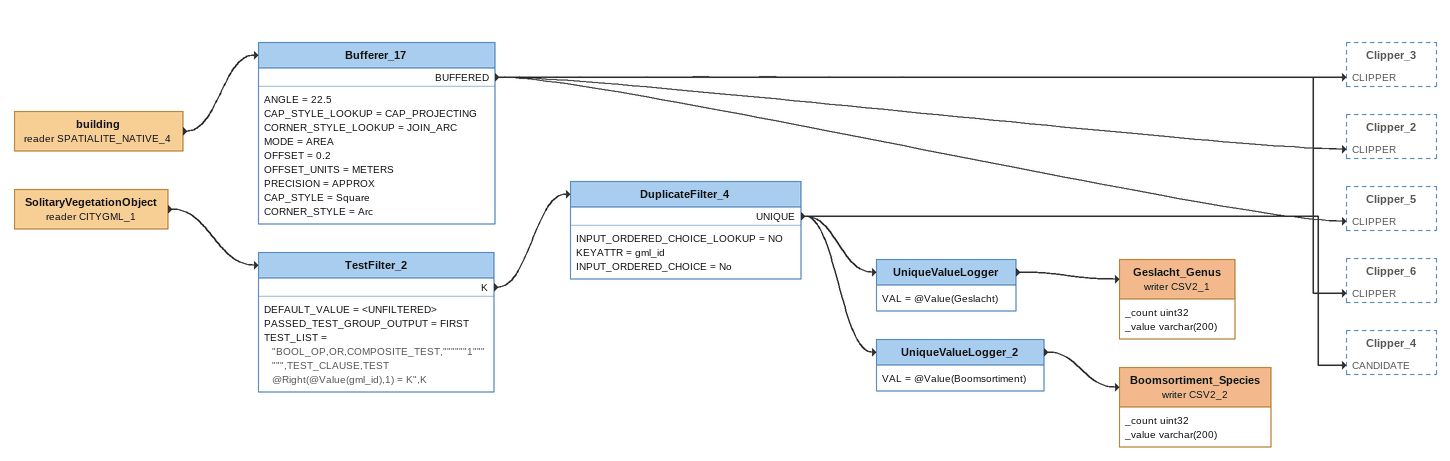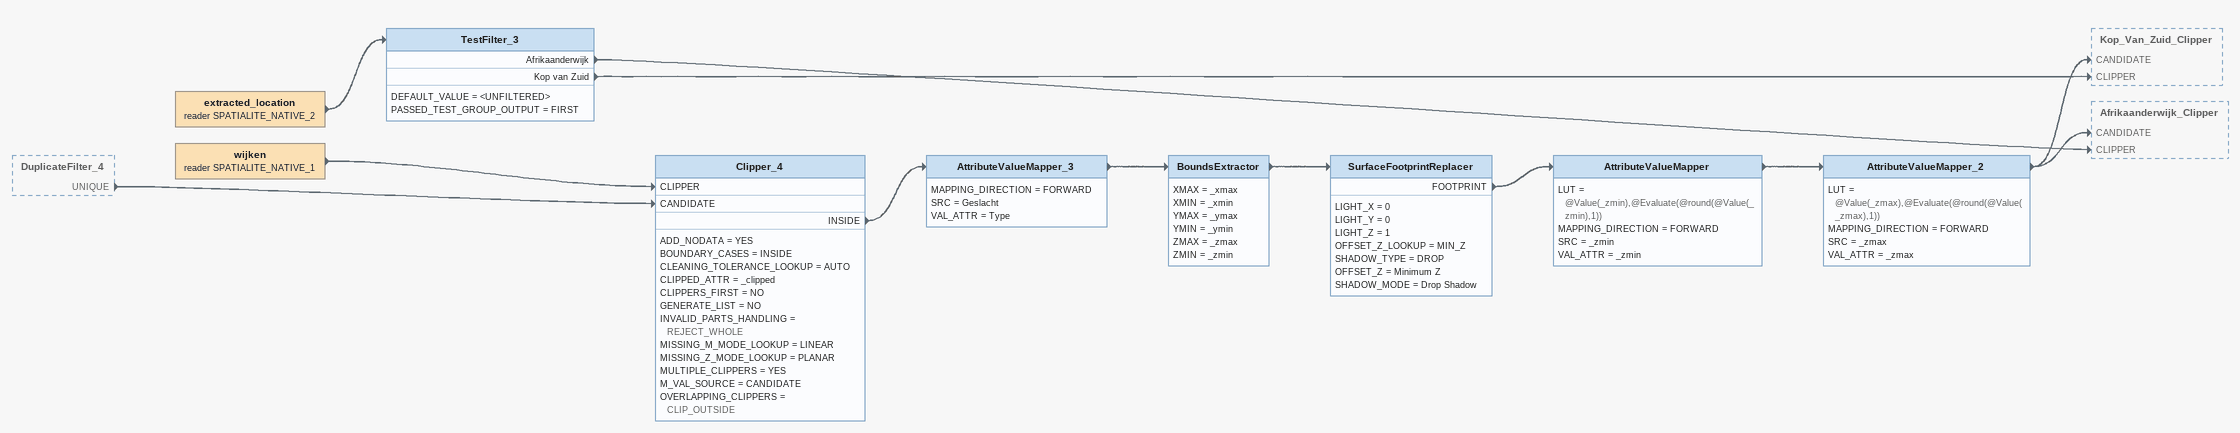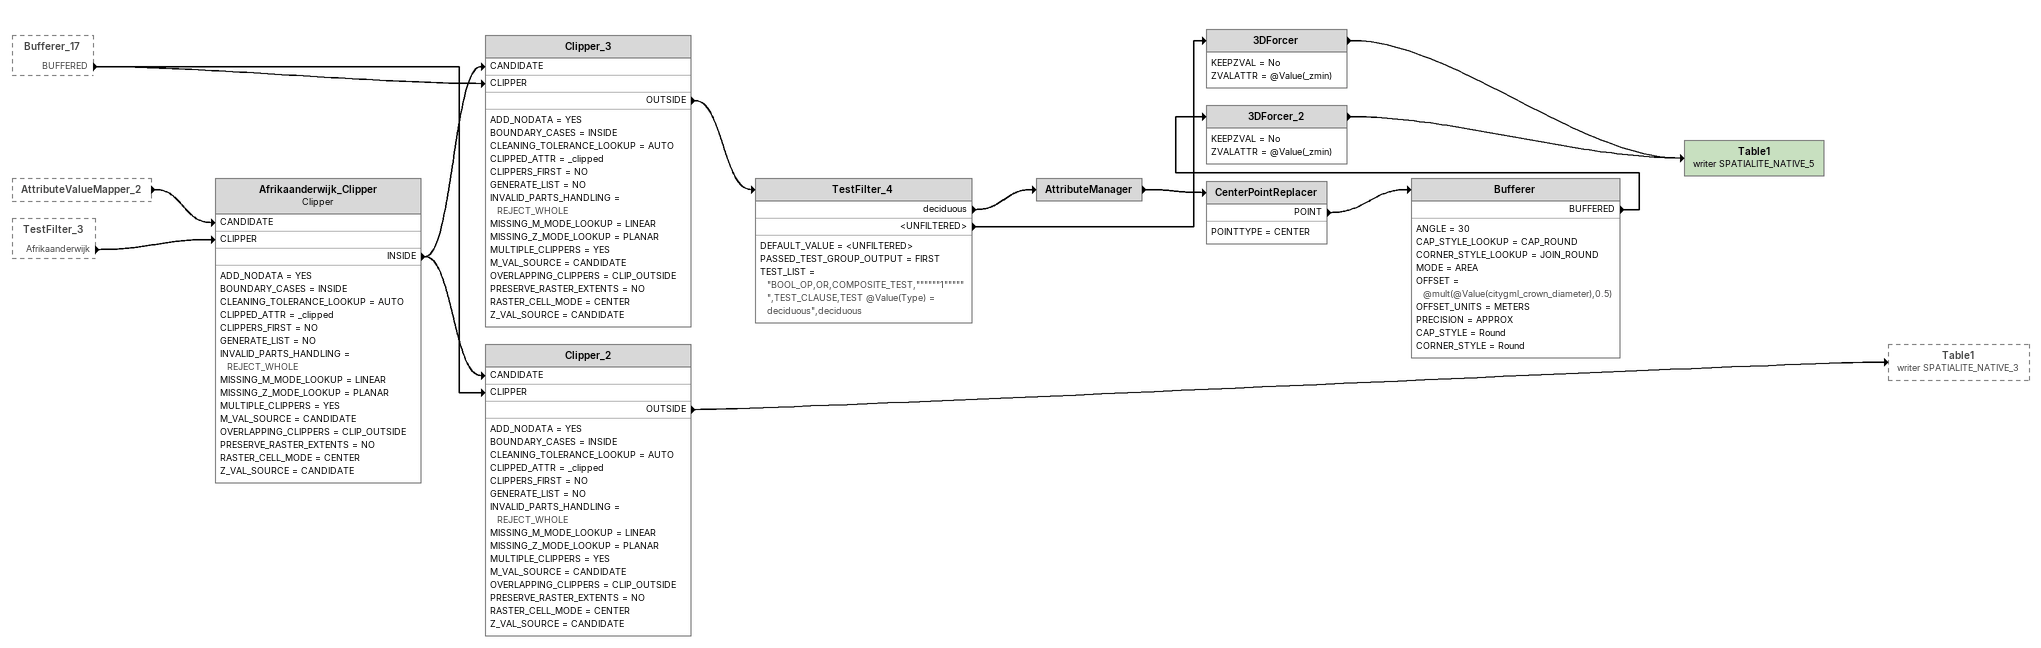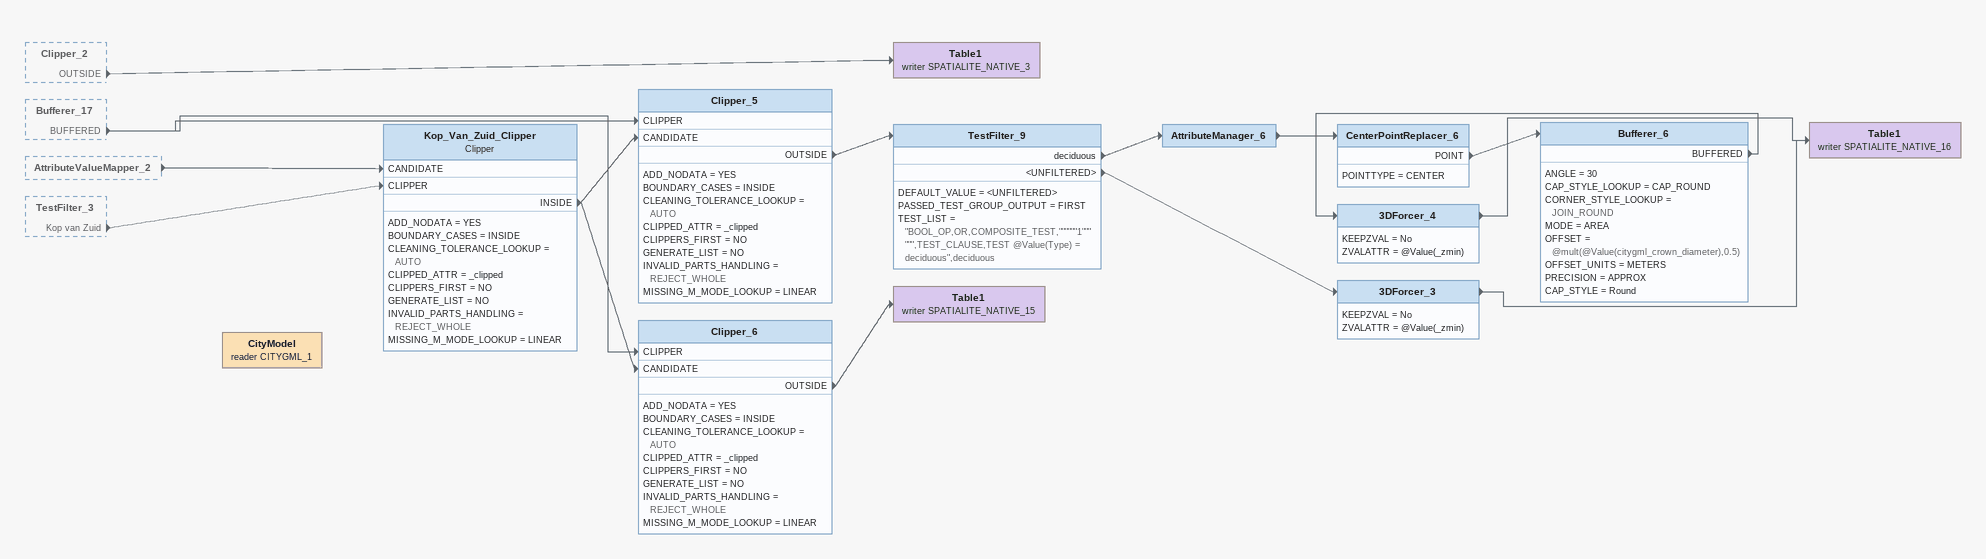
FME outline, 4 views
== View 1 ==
SolitaryVegetationObject (reader CITYGML_1)
    -> TestFilter_2
TestFilter_2
    DEFAULT_VALUE = <UNFILTERED>
    PASSED_TEST_GROUP_OUTPUT = FIRST
    TEST_LIST = "BOOL_OP,OR,COMPOSITE_TEST,""""""1"""""",TEST_CLAUSE,TEST @Right(@Value(gml_id),1) = K",K
    K -> DuplicateFilter_4
DuplicateFilter_4
    INPUT_ORDERED_CHOICE_LOOKUP = NO
    KEYATTR = gml_id
    INPUT_ORDERED_CHOICE = No
    UNIQUE -> Clipper_4 [CANDIDATE]
    UNIQUE -> UniqueValueLogger
    UNIQUE -> UniqueValueLogger_2
UniqueValueLogger
    VAL = @Value(Geslacht)
    -> Geslacht_Genus (writer CSV2_1)
Geslacht_Genus (writer CSV2_1)
    attributes: _count uint32, _value varchar(200)
UniqueValueLogger_2
    VAL = @Value(Boomsortiment)
    -> Boomsortiment_Species (writer CSV2_2)
Boomsortiment_Species (writer CSV2_2)
    attributes: _count uint32, _value varchar(200)
building (reader SPATIALITE_NATIVE_4)
    -> Bufferer_17
Bufferer_17
    ANGLE = 22.5
    CAP_STYLE_LOOKUP = CAP_PROJECTING
    CORNER_STYLE_LOOKUP = JOIN_ARC
    MODE = AREA
    OFFSET = 0.2
    OFFSET_UNITS = METERS
    PRECISION = APPROX
    CAP_STYLE = Square
    CORNER_STYLE = Arc
    BUFFERED -> Clipper_3 [CLIPPER]
    BUFFERED -> Clipper_2 [CLIPPER]
    BUFFERED -> Clipper_5 [CLIPPER]
    BUFFERED -> Clipper_6 [CLIPPER]

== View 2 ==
DuplicateFilter_4 [outside]
    UNIQUE -> Clipper_4 [CANDIDATE]
extracted_location (reader SPATIALITE_NATIVE_2)
    -> TestFilter_3
TestFilter_3
    DEFAULT_VALUE = <UNFILTERED>
    PASSED_TEST_GROUP_OUTPUT = FIRST
    Afrikaanderwijk -> Afrikaanderwijk_Clipper [CLIPPER]
    Kop van Zuid -> Kop_Van_Zuid_Clipper [CLIPPER]
wijken (reader SPATIALITE_NATIVE_1)
    -> Clipper_4 [CLIPPER]
Clipper_4
    ADD_NODATA = YES
    BOUNDARY_CASES = INSIDE
    CLEANING_TOLERANCE_LOOKUP = AUTO
    CLIPPED_ATTR = _clipped
    CLIPPERS_FIRST = NO
    GENERATE_LIST = NO
    INVALID_PARTS_HANDLING = REJECT_WHOLE
    MISSING_M_MODE_LOOKUP = LINEAR
    MISSING_Z_MODE_LOOKUP = PLANAR
    MULTIPLE_CLIPPERS = YES
    M_VAL_SOURCE = CANDIDATE
    OVERLAPPING_CLIPPERS = CLIP_OUTSIDE
    INSIDE -> AttributeValueMapper_3
AttributeValueMapper_3
    MAPPING_DIRECTION = FORWARD
    SRC = Geslacht
    VAL_ATTR = Type
    -> BoundsExtractor
BoundsExtractor
    XMAX = _xmax
    XMIN = _xmin
    YMAX = _ymax
    YMIN = _ymin
    ZMAX = _zmax
    ZMIN = _zmin
    -> SurfaceFootprintReplacer
SurfaceFootprintReplacer
    LIGHT_X = 0
    LIGHT_Y = 0
    LIGHT_Z = 1
    OFFSET_Z_LOOKUP = MIN_Z
    SHADOW_TYPE = DROP
    OFFSET_Z = Minimum Z
    SHADOW_MODE = Drop Shadow
    FOOTPRINT -> AttributeValueMapper
AttributeValueMapper
    LUT = @Value(_zmin),@Evaluate(@round(@Value(_zmin),1))
    MAPPING_DIRECTION = FORWARD
    SRC = _zmin
    VAL_ATTR = _zmin
    -> AttributeValueMapper_2
AttributeValueMapper_2
    LUT = @Value(_zmax),@Evaluate(@round(@Value(_zmax),1))
    MAPPING_DIRECTION = FORWARD
    SRC = _zmax
    VAL_ATTR = _zmax
    -> Kop_Van_Zuid_Clipper [CANDIDATE]
    -> Afrikaanderwijk_Clipper [CANDIDATE]

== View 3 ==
Bufferer_17 [outside]
    BUFFERED -> Clipper_3 [CLIPPER]
    BUFFERED -> Clipper_2 [CLIPPER]
AttributeValueMapper_2 [outside]
    -> Afrikaanderwijk_Clipper [CANDIDATE]
TestFilter_3 [outside]
    Afrikaanderwijk -> Afrikaanderwijk_Clipper [CLIPPER]
Afrikaanderwijk_Clipper: Clipper
    ADD_NODATA = YES
    BOUNDARY_CASES = INSIDE
    CLEANING_TOLERANCE_LOOKUP = AUTO
    CLIPPED_ATTR = _clipped
    CLIPPERS_FIRST = NO
    GENERATE_LIST = NO
    INVALID_PARTS_HANDLING = REJECT_WHOLE
    MISSING_M_MODE_LOOKUP = LINEAR
    MISSING_Z_MODE_LOOKUP = PLANAR
    MULTIPLE_CLIPPERS = YES
    M_VAL_SOURCE = CANDIDATE
    OVERLAPPING_CLIPPERS = CLIP_OUTSIDE
    PRESERVE_RASTER_EXTENTS = NO
    RASTER_CELL_MODE = CENTER
    Z_VAL_SOURCE = CANDIDATE
    INSIDE -> Clipper_2 [CANDIDATE]
    INSIDE -> Clipper_3 [CANDIDATE]
Clipper_3
    ADD_NODATA = YES
    BOUNDARY_CASES = INSIDE
    CLEANING_TOLERANCE_LOOKUP = AUTO
    CLIPPED_ATTR = _clipped
    CLIPPERS_FIRST = NO
    GENERATE_LIST = NO
    INVALID_PARTS_HANDLING = REJECT_WHOLE
    MISSING_M_MODE_LOOKUP = LINEAR
    MISSING_Z_MODE_LOOKUP = PLANAR
    MULTIPLE_CLIPPERS = YES
    M_VAL_SOURCE = CANDIDATE
    OVERLAPPING_CLIPPERS = CLIP_OUTSIDE
    PRESERVE_RASTER_EXTENTS = NO
    RASTER_CELL_MODE = CENTER
    Z_VAL_SOURCE = CANDIDATE
    OUTSIDE -> TestFilter_4
TestFilter_4
    DEFAULT_VALUE = <UNFILTERED>
    PASSED_TEST_GROUP_OUTPUT = FIRST
    TEST_LIST = "BOOL_OP,OR,COMPOSITE_TEST,""""""1"""""",TEST_CLAUSE,TEST @Value(Type) = deciduous",deciduous
    deciduous -> AttributeManager
    <UNFILTERED> -> 3DForcer
3DForcer
    KEEPZVAL = No
    ZVALATTR = @Value(_zmin)
    -> Table1 (writer SPATIALITE_NATIVE_5)
AttributeManager
    -> CenterPointReplacer
CenterPointReplacer
    POINTTYPE = CENTER
    POINT -> Bufferer
Bufferer
    ANGLE = 30
    CAP_STYLE_LOOKUP = CAP_ROUND
    CORNER_STYLE_LOOKUP = JOIN_ROUND
    MODE = AREA
    OFFSET = @mult(@Value(citygml_crown_diameter),0.5)
    OFFSET_UNITS = METERS
    PRECISION = APPROX
    CAP_STYLE = Round
    CORNER_STYLE = Round
    BUFFERED -> 3DForcer_2
3DForcer_2
    KEEPZVAL = No
    ZVALATTR = @Value(_zmin)
    -> Table1 (writer SPATIALITE_NATIVE_5)
Table1 (writer SPATIALITE_NATIVE_5)
Clipper_2
    ADD_NODATA = YES
    BOUNDARY_CASES = INSIDE
    CLEANING_TOLERANCE_LOOKUP = AUTO
    CLIPPED_ATTR = _clipped
    CLIPPERS_FIRST = NO
    GENERATE_LIST = NO
    INVALID_PARTS_HANDLING = REJECT_WHOLE
    MISSING_M_MODE_LOOKUP = LINEAR
    MISSING_Z_MODE_LOOKUP = PLANAR
    MULTIPLE_CLIPPERS = YES
    M_VAL_SOURCE = CANDIDATE
    OVERLAPPING_CLIPPERS = CLIP_OUTSIDE
    PRESERVE_RASTER_EXTENTS = NO
    RASTER_CELL_MODE = CENTER
    Z_VAL_SOURCE = CANDIDATE
    OUTSIDE -> Table1 (writer SPATIALITE_NATIVE_3)

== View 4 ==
Clipper_2 [outside]
    OUTSIDE -> Table1 (writer SPATIALITE_NATIVE_3)
Bufferer_17 [outside]
    BUFFERED -> Clipper_5 [CLIPPER]
    BUFFERED -> Clipper_6 [CLIPPER]
AttributeValueMapper_2 [outside]
    -> Kop_Van_Zuid_Clipper [CANDIDATE]
TestFilter_3 [outside]
    Kop van Zuid -> Kop_Van_Zuid_Clipper [CLIPPER]
Table1 (writer SPATIALITE_NATIVE_3)
Kop_Van_Zuid_Clipper: Clipper
    ADD_NODATA = YES
    BOUNDARY_CASES = INSIDE
    CLEANING_TOLERANCE_LOOKUP = AUTO
    CLIPPED_ATTR = _clipped
    CLIPPERS_FIRST = NO
    GENERATE_LIST = NO
    INVALID_PARTS_HANDLING = REJECT_WHOLE
    MISSING_M_MODE_LOOKUP = LINEAR
    INSIDE -> Clipper_6 [CANDIDATE]
    INSIDE -> Clipper_5 [CANDIDATE]
Clipper_5
    ADD_NODATA = YES
    BOUNDARY_CASES = INSIDE
    CLEANING_TOLERANCE_LOOKUP = AUTO
    CLIPPED_ATTR = _clipped
    CLIPPERS_FIRST = NO
    GENERATE_LIST = NO
    INVALID_PARTS_HANDLING = REJECT_WHOLE
    MISSING_M_MODE_LOOKUP = LINEAR
    OUTSIDE -> TestFilter_9
TestFilter_9
    DEFAULT_VALUE = <UNFILTERED>
    PASSED_TEST_GROUP_OUTPUT = FIRST
    TEST_LIST = "BOOL_OP,OR,COMPOSITE_TEST,""""""1"""""",TEST_CLAUSE,TEST @Value(Type) = deciduous",deciduous
    deciduous -> AttributeManager_6
    <UNFILTERED> -> 3DForcer_3
AttributeManager_6
    -> CenterPointReplacer_6
CenterPointReplacer_6
    POINTTYPE = CENTER
    POINT -> Bufferer_6
Bufferer_6
    ANGLE = 30
    CAP_STYLE_LOOKUP = CAP_ROUND
    CORNER_STYLE_LOOKUP = JOIN_ROUND
    MODE = AREA
    OFFSET = @mult(@Value(citygml_crown_diameter),0.5)
    OFFSET_UNITS = METERS
    PRECISION = APPROX
    CAP_STYLE = Round
    BUFFERED -> 3DForcer_4
3DForcer_4
    KEEPZVAL = No
    ZVALATTR = @Value(_zmin)
    -> Table1 (writer SPATIALITE_NATIVE_16)
3DForcer_3
    KEEPZVAL = No
    ZVALATTR = @Value(_zmin)
    -> Table1 (writer SPATIALITE_NATIVE_16)
Table1 (writer SPATIALITE_NATIVE_16)
Clipper_6
    ADD_NODATA = YES
    BOUNDARY_CASES = INSIDE
    CLEANING_TOLERANCE_LOOKUP = AUTO
    CLIPPED_ATTR = _clipped
    CLIPPERS_FIRST = NO
    GENERATE_LIST = NO
    INVALID_PARTS_HANDLING = REJECT_WHOLE
    MISSING_M_MODE_LOOKUP = LINEAR
    OUTSIDE -> Table1 (writer SPATIALITE_NATIVE_15)
Table1 (writer SPATIALITE_NATIVE_15)
CityModel (reader CITYGML_1)
